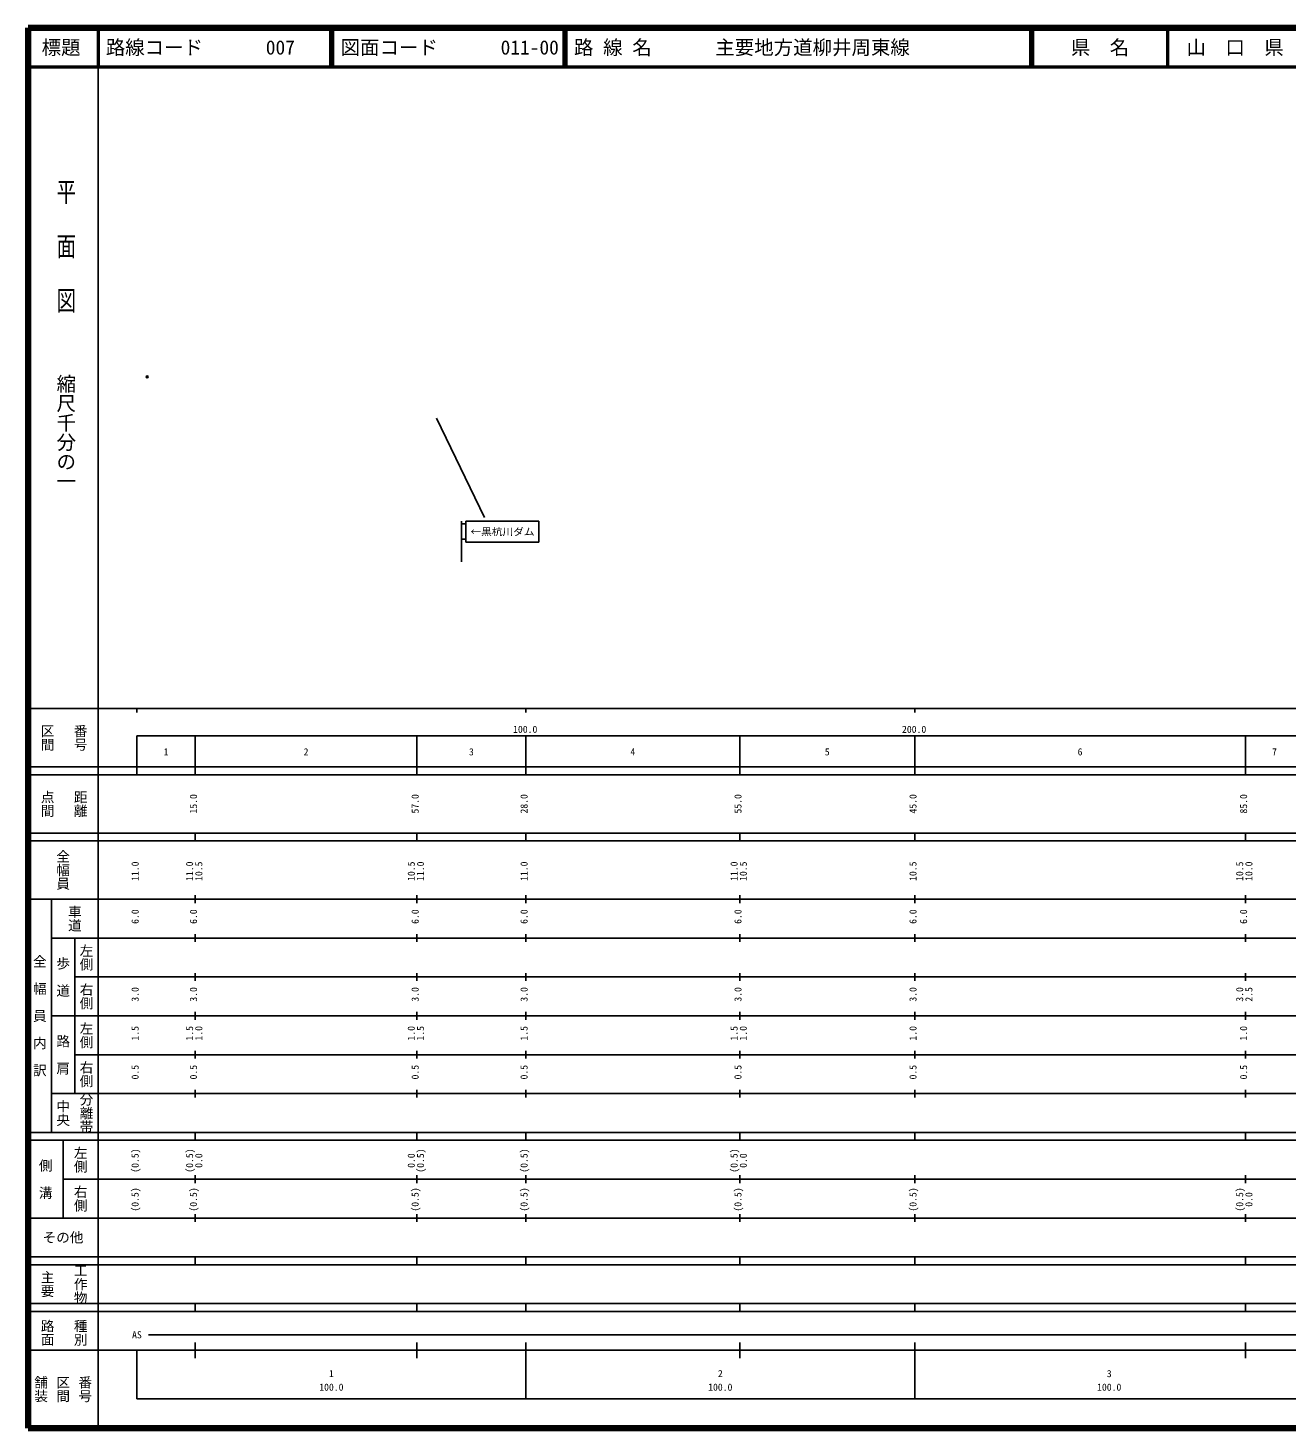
# Model space of a CAD drawing. Units: millimetres on the paper, with parts at other scales. Extents: x 40 to 680, y 20 to 380.
# Drawn here: x 40 to 363.7, y 20 to 380 of the extents above; entities that cross this region are included whole.
import ezdxf
from ezdxf.enums import TextEntityAlignment as Align

# ---------------------------------------------------------------- set-up
doc = ezdxf.new("R2010")
doc.units = ezdxf.units.MM
doc.header["$PDMODE"] = 32
doc.header["$PDSIZE"] = 0.5
doc.layers.add('M-OTRS', color=6, linetype='Continuous')
doc.layers.add('M-TTL-TXT', color=7, linetype='Continuous')
for name, color, linetype, lineweight in [('M-STR-STRC', 7, 'Continuous', 25), ('M-TTL', 2, 'Continuous', 140), ('M-TTL-BAND', 7, 'Continuous', 25), ('M-TTL-LINE', 7, 'Continuous', 50)]:
    doc.layers.add(name, color=color, linetype=linetype, lineweight=lineweight)
doc.styles.add('@ＭＳ ゴシック', font='')
doc.styles.add('ＭＳ ゴシック', font='')
doc.styles.get('@ＭＳ ゴシック').set_extended_font_data('@MS Gothic')
doc.styles.get('ＭＳ ゴシック').set_extended_font_data('MS Gothic')

msp = doc.modelspace()

# ---------------------------------------------------------------- linework, layer by layer
at = {"layer": 'M-OTRS'}
msp.add_point((70.663, 290.283), dxfattribs=at)
at = {"layer": 'M-STR-STRC'}
for p, q in [((157.393, 254.145), (145.049, 279.667)), ((151.5, 253.2), (151.488, 242.76)), ((151.499, 252.462), (152.599, 252.461)), ((152.6, 253.18), (152.594, 247.828)), ((171.358, 253.158), (152.6, 253.18)), ((171.352, 247.806), (171.358, 253.158)), ((151.495, 248.549), (152.595, 248.548)), ((152.594, 247.828), (171.352, 247.806))]:
    msp.add_line(p, q, dxfattribs=at)
at = {"layer": 'M-TTL'}
for p, q in [((40, 380), (40, 20)), ((680, 380), (40, 380)), ((40, 20), (680, 20))]:
    msp.add_line(p, q, dxfattribs=at)
at = {"layer": 'M-TTL-BAND'}
for p, q in [((58, 370), (58, 20)), ((40, 205), (579, 205)), ((68, 205), (68, 204)), ((168, 205), (168, 204)), ((268, 205), (268, 204)), ((68, 198), (579, 198)), ((68, 198), (68, 188)), ((83, 188), (83, 198)), ((140, 188), (140, 198)), ((168, 188), (168, 198)), ((223, 188), (223, 198)), ((268, 188), (268, 198)), ((353, 188), (353, 198)), ((40, 190), (579, 190)), ((40, 188), (579, 188)), ((40, 173), (579, 173)), ((83, 171), (83, 173)), ((140, 171), (140, 173)), ((168, 171), (168, 173)), ((223, 171), (223, 173)), ((268, 171), (268, 173)), ((353, 171), (353, 173)), ((40, 171), (579, 171)), ((40, 156), (579, 156)), ((46, 96), (46, 156)), ((83, 155), (83, 157)), ((140, 155), (140, 157)), ((168, 155), (168, 157)), ((223, 155), (223, 157)), ((268, 155), (268, 157)), ((353, 155), (353, 157)), ((46, 146), (579, 146)), ((52, 146), (52, 106)), ((83, 145), (83, 147)), ((140, 145), (140, 147)), ((168, 145), (168, 147)), ((223, 145), (223, 147)), ((268, 145), (268, 147)), ((353, 145), (353, 147)), ((83, 135), (83, 137)), ((140, 135), (140, 137)), ((168, 135), (168, 137)), ((223, 135), (223, 137)), ((268, 135), (268, 137)), ((353, 135), (353, 137)), ((52, 136), (579, 136)), ((46, 126), (579, 126)), ((83, 125), (83, 127)), ((140, 125), (140, 127)), ((168, 125), (168, 127)), ((223, 125), (223, 127)), ((268, 125), (268, 127)), ((353, 125), (353, 127)), ((52, 116), (579, 116)), ((83, 115), (83, 117)), ((140, 115), (140, 117)), ((168, 115), (168, 117)), ((223, 115), (223, 117)), ((268, 115), (268, 117)), ((353, 115), (353, 117)), ((46, 106), (579, 106)), ((83, 105), (83, 107)), ((140, 105), (140, 107)), ((168, 105), (168, 107)), ((223, 105), (223, 107)), ((268, 105), (268, 107)), ((353, 105), (353, 107)), ((40, 96), (579, 96)), ((40, 94), (579, 94)), ((49, 94), (49, 74)), ((83, 94), (83, 96)), ((140, 94), (140, 96)), ((168, 94), (168, 96)), ((223, 94), (223, 96)), ((268, 94), (268, 96)), ((353, 94), (353, 96)), ((49, 84), (579, 84)), ((83, 83), (83, 85)), ((140, 83), (140, 85)), ((168, 83), (168, 85)), ((223, 83), (223, 85)), ((268, 83), (268, 85)), ((353, 83), (353, 85)), ((40, 74), (579, 74)), ((83, 73), (83, 75)), ((140, 73), (140, 75)), ((168, 73), (168, 75)), ((223, 73), (223, 75)), ((268, 73), (268, 75)), ((353, 73), (353, 75)), ((40, 64), (579, 64)), ((40, 62), (579, 62)), ((83, 62), (83, 64)), ((140, 62), (140, 64)), ((168, 62), (168, 64)), ((223, 62), (223, 64)), ((268, 62), (268, 64)), ((353, 62), (353, 64)), ((40, 52), (579, 52)), ((83, 50), (83, 52)), ((140, 50), (140, 52)), ((168, 50), (168, 52)), ((223, 50), (223, 52)), ((268, 50), (268, 52)), ((353, 50), (353, 52)), ((40, 50), (579, 50)), ((71, 44), (465, 44)), ((40, 40), (579, 40)), ((68, 40), (68, 27.5)), ((83, 38), (83, 42)), ((140, 38), (140, 42)), ((168, 27.5), (168, 42)), ((223, 38), (223, 42)), ((268, 27.5), (268, 42)), ((353, 38), (353, 42)), ((68, 27.5), (462, 27.5))]:
    msp.add_line(p, q, dxfattribs=at)
at = {"layer": 'M-TTL-LINE'}
for p, q in [((58, 380), (58, 370)), ((117.75, 380), (117.75, 370)), ((118.25, 380), (118.25, 370)), ((177.75, 380), (177.75, 370)), ((178.25, 380), (178.25, 370)), ((297.75, 380), (297.75, 370)), ((298.25, 380), (298.25, 370)), ((333, 380), (333, 370)), ((40, 370), (680, 370))]:
    msp.add_line(p, q, dxfattribs=at)

# ---------------------------------------------------------------- texts
at = {"layer": 'M-STR-STRC', "style": 'ＭＳ ゴシック', "width": 1.1}
msp.add_text('←黒杭川ダム', height=1.833, rotation=359.932, dxfattribs=at).set_placement((153.75, 248.996), align=Align.BOTTOM_LEFT)
at = {"layer": 'M-TTL-BAND', "style": '@ＭＳ ゴシック', "width": 1.4}
msp.add_text('平  面  図', height=3.666, rotation=270, dxfattribs=at).set_placement((49.777, 306.475), align=Align.MIDDLE_RIGHT)
at = {"layer": 'M-TTL-BAND', "style": '@ＭＳ ゴシック'}
msp.add_text('縮尺千分の一', height=3.666, rotation=270, dxfattribs=at).set_placement((49.777, 261.03), align=Align.MIDDLE_RIGHT)
for s, p in [('区間', (45, 197.5)), ('番号', (53.5, 197.5)), ('点間', (45, 180.5)), ('距離', (53.5, 180.5)), ('全幅員', (49, 163.5)), ('車道', (52, 151)), ('左側', (55, 141)), ('全\u3000幅\u3000員\u3000内\u3000訳', (43, 126)), ('歩\u3000道', (49, 136)), ('右側', (55, 131)), ('左側', (55, 121)), ('路\u3000肩', (49, 116)), ('右側', (55, 111)), ('分離帯', (55, 101)), ('中央', (49, 101)), ('左側', (53.5, 89)), ('側\u3000溝', (44.5, 84)), ('右側', (53.5, 79)), ('工作物', (53.5, 57)), ('主要', (45, 57)), ('路面', (45, 44.5)), ('種別', (53.5, 44.5)), ('舗装', (43.333, 30)), ('区間', (49, 30)), ('番号', (54.667, 30))]:
    msp.add_text(s, height=2.566, rotation=270, dxfattribs=at).set_placement(p, align=Align.MIDDLE_CENTER)
at = {"layer": 'M-TTL-BAND', "style": 'ＭＳ ゴシック'}
for s, p in [('100.0', (167.844, 198.195)), ('200.0', (267.844, 198.195)), ('1', (75.5, 192.405)), ('2', (111.5, 192.405)), ('3', (154, 192.405)), ('4', (195.5, 192.405)), ('5', (245.5, 192.405)), ('6', (310.5, 192.405)), ('7', (360.5, 192.405)), ('AS', (68, 42.5)), ('1', (118, 32.523)), ('2', (218, 32.523)), ('3', (318, 32.523)), ('100.0', (118, 29.033)), ('100.0', (218, 29.033)), ('100.0', (318, 29.033))]:
    msp.add_text(s, height=1.833, dxfattribs=at).set_placement(p, align=Align.BOTTOM_CENTER)
for s, p in [('15.0', (84, 180.5)), ('57.0', (141, 180.5)), ('28.0', (169, 180.5)), ('55.0', (224, 180.5)), ('45.0', (269, 180.5)), ('85.0', (354, 180.5)), ('11.0', (69, 163.174)), ('11.0', (83, 163.174)), ('10.5', (85.37, 163.174)), ('10.5', (140, 163.174)), ('11.0', (142.37, 163.174)), ('11.0', (169, 163.174)), ('11.0', (223, 163.174)), ('10.5', (225.37, 163.174)), ('10.5', (269, 163.174)), ('10.5', (353, 163.174)), ('10.0', (355.37, 163.174)), ('6.0', (69, 151.5)), ('6.0', (84, 151.5)), ('6.0', (141, 151.5)), ('6.0', (169, 151.5)), ('6.0', (224, 151.5)), ('6.0', (269, 151.5)), ('6.0', (354, 151.5)), ('3.0', (69, 131.5)), ('3.0', (84, 131.5)), ('3.0', (141, 131.5)), ('3.0', (169, 131.5)), ('3.0', (224, 131.5)), ('3.0', (269, 131.5)), ('3.0', (353, 131.5)), ('2.5', (355.37, 131.5)), ('1.5', (69, 121.5)), ('1.5', (83, 121.5)), ('1.0', (85.37, 121.5)), ('1.0', (140, 121.5)), ('1.5', (142.37, 121.5)), ('1.5', (169, 121.5)), ('1.5', (223, 121.5)), ('1.0', (225.37, 121.5)), ('1.0', (269, 121.5)), ('1.0', (354, 121.5)), ('0.5', (69, 111.5)), ('0.5', (84, 111.5)), ('0.5', (141, 111.5)), ('0.5', (169, 111.5)), ('0.5', (224, 111.5)), ('0.5', (269, 111.5)), ('0.5', (354, 111.5)), ('(0.5)', (69, 88.764)), ('(0.5)', (83, 88.764)), ('0.0', (85.37, 88.764)), ('0.0', (140, 88.764)), ('(0.5)', (142.37, 88.764)), ('(0.5)', (169, 88.764)), ('(0.5)', (223, 88.764)), ('0.0', (225.37, 88.764)), ('(0.5)', (69, 78.764)), ('(0.5)', (84, 78.764)), ('(0.5)', (141, 78.764)), ('(0.5)', (169, 78.764)), ('(0.5)', (224, 78.764)), ('(0.5)', (269, 78.764)), ('(0.5)', (353, 78.764)), ('0.0', (355.37, 78.764))]:
    msp.add_text(s, height=1.833, rotation=90, dxfattribs=at).set_placement(p, align=Align.BOTTOM_CENTER)
msp.add_text('その他', height=2.566, dxfattribs=at).set_placement((49, 69), align=Align.MIDDLE_CENTER)
at = {"layer": 'M-TTL-TXT', "style": 'ＭＳ ゴシック'}
for s, p in [('標題', (48.5, 375)), ('県\u3000名', (315.625, 375)), ('山\u3000口\u3000県', (350.375, 375))]:
    msp.add_text(s, height=3.666, dxfattribs=at).set_placement(p, align=Align.MIDDLE_CENTER)
for s, p in [('路線コード', (60, 375)), ('007', (101.142, 375)), ('007', (101.142, 375)), ('007', (101.142, 375)), ('図面コード', (120.38, 375)), ('011-00', (161.521, 375)), ('路 線 名', (180.38, 375)), ('主要地方道柳井周東線', (216.734, 375))]:
    msp.add_text(s, height=3.666, dxfattribs=at).set_placement(p, align=Align.MIDDLE_LEFT)

doc.saveas('drawing.dxf')
